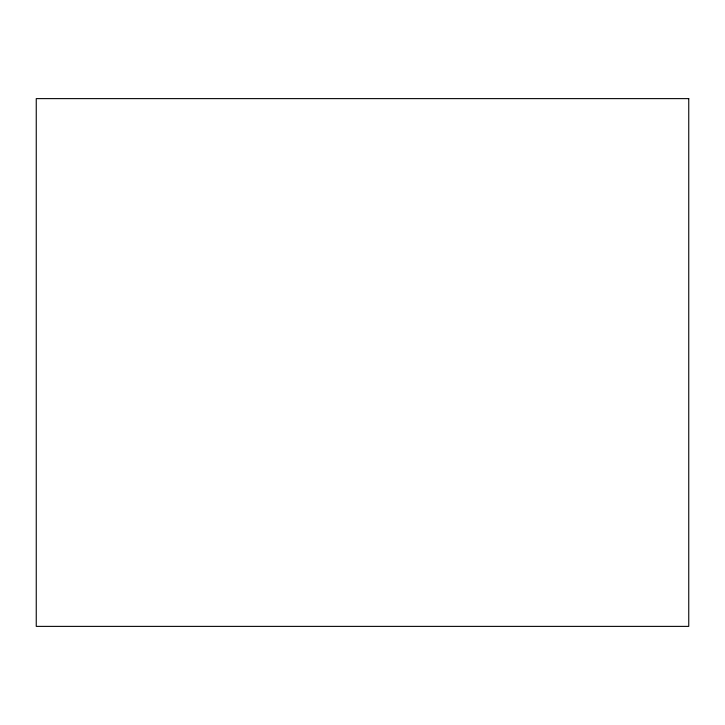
<?xml version="1.0" encoding="UTF-8"?>
<svg xmlns="http://www.w3.org/2000/svg" width="725" height="725" viewBox="0 0 725 725"><rect width="100%" height="100%" fill="white"/><g stroke="black" fill="none" stroke-linecap="round" stroke-linejoin="round"><path stroke-width="1.09" d="M688.75 98.618L36.25 98.618L36.25 626.382L688.75 626.382L688.75 98.618"/></g></svg>
